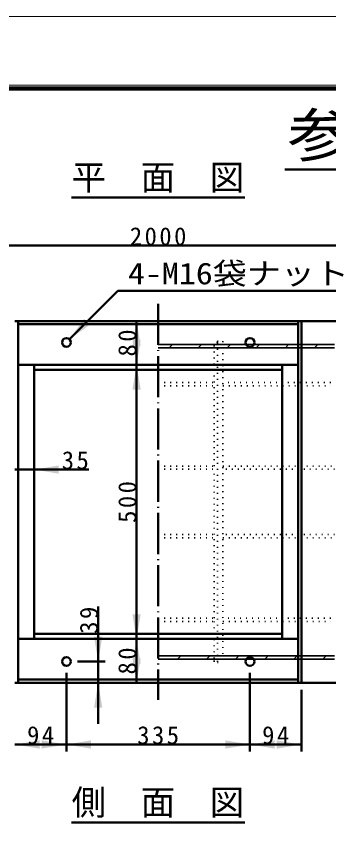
# Model space of a CAD drawing. Units: millimetres, scale not verified. Extents: x -2102 to 2102, y -1485 to 1485.
# Drawn here: x 752 to 1208, y 278 to 1485 of the extents above; entities that cross this region are included whole.
import ezdxf
from ezdxf.enums import TextEntityAlignment as Align

# ---------------------------------------------------------------- set-up
doc = ezdxf.new("R2010")
doc.units = ezdxf.units.MM
doc.header["$LTSCALE"] = 5
doc.linetypes.add('DOTTED', pattern=[1.75, 0.25, -1.5])
doc.linetypes.add('LONG_DASHED_DOTTED', pattern=[15.25, 12, -1.5, 0.25, -1.5])
doc.layers.add('0-0_V-nasSTD', color=7, linetype='Continuous', lineweight=35)
doc.layers.add('0-1_0', color=7, linetype='Continuous', lineweight=50)
doc.styles.add('ＭＳ ゴシック', font='')
doc.styles.get('ＭＳ ゴシック').set_extended_font_data('MS Gothic')

msp = doc.modelspace()

# ---------------------------------------------------------------- linework, layer by layer
at = {"layer": '0-0_V-nasSTD', "lineweight": 50}
for p, q in [((927.696, 1040.686), (927.696, 976.686)), ((750.046, 823.87), (778.046, 823.87)), ((927.696, 576.686), (927.696, 512.686))]:
    msp.add_line(p, q, dxfattribs=at)
at = {"layer": '0-0_V-nasSTD', "lineweight": 18}
for points in [[(-2102.5, -1485), (-2102.5, 1485), (2102.5, 1485), (2102.5, -1485)], [(-2002.5, -1385), (-2002.5, 1385), (2002.5, 1385), (2002.5, -1385)]]:
    msp.add_lwpolyline(points, close=True, dxfattribs=at)
at = {"layer": '0-0_V-nasSTD', "lineweight": 100}
msp.add_lwpolyline([(1997.5, -1380), (1997.5, 1380), (-1997.5, 1380)], dxfattribs=at)
at = {"layer": '0-0_V-nasSTD'}
for points in [[(829.771, 1014.012), (850.985, 1043.71), (859.47, 1035.225)], [(921.696, 1004.686), (927.696, 1040.686), (933.696, 1004.686)], [(921.696, 1012.686), (927.696, 976.686), (933.696, 1012.686)], [(921.696, 940.686), (927.696, 976.686), (933.696, 940.686)], [(778.046, 823.87), (814.046, 817.87), (814.046, 829.87)], [(921.696, 612.686), (927.696, 576.686), (933.696, 612.686)], [(865.646, 579.886), (871.646, 543.886), (877.646, 579.886)], [(921.696, 540.686), (927.696, 576.686), (933.696, 540.686)], [(921.696, 548.686), (927.696, 512.686), (933.696, 548.686)], [(865.646, 476.686), (871.646, 512.686), (877.646, 476.686)], [(750.046, 422.686), (786.046, 416.686), (786.046, 428.686)], [(789.246, 416.686), (789.246, 428.686), (825.246, 422.686)], [(825.246, 422.686), (861.246, 416.686), (861.246, 428.686)], [(1057.246, 416.686), (1057.246, 428.686), (1093.246, 422.686)], [(1093.246, 422.686), (1129.246, 416.686), (1129.246, 428.686)], [(1132.446, 416.686), (1132.446, 428.686), (1168.446, 422.686)]]:
    msp.add_solid(points, dxfattribs=at)
at = {"layer": '0-1_0'}
for p, q in [((1144.036, 1261.953), (1968.036, 1261.953)), ((832.843, 1220.686), (1085.649, 1220.686)), ((159.246, 1150.686), (1759.246, 1150.686)), ((829.771, 1014.012), (900.482, 1084.722)), ((900.482, 1084.722), (1230.482, 1084.722)), ((750.046, 1040.686), (1168.446, 1040.686)), ((754.846, 1040.686), (754.846, 512.686)), ((1163.646, 512.686), (1163.646, 1040.686)), ((1168.446, 1040.686), (1759.246, 1040.686)), ((1168.446, 512.686), (1168.446, 1040.686)), ((754.846, 1035.886), (1163.646, 1035.886)), ((754.846, 976.686), (1163.646, 976.686)), ((778.046, 976.686), (778.046, 576.686)), ((1140.446, 969.26), (778.046, 969.26)), ((927.696, 576.686), (927.696, 976.686)), ((1140.446, 576.686), (1140.446, 976.686)), ((858.046, 823.87), (778.046, 823.87)), ((871.646, 623.886), (871.646, 543.886)), ((778.046, 584.112), (1140.446, 584.112)), ((1163.646, 576.686), (754.846, 576.686)), ((881.646, 543.886), (841.646, 543.886)), ((871.646, 512.686), (871.646, 543.886)), ((825.246, 412.686), (825.246, 527.486)), ((1093.246, 412.686), (1093.246, 527.486)), ((750.046, 512.686), (1168.446, 512.686)), ((1163.646, 517.486), (754.846, 517.486)), ((871.646, 452.686), (871.646, 512.686)), ((1168.446, 512.686), (1759.246, 512.686)), ((1168.446, 412.686), (1168.446, 502.686)), ((750.046, 422.686), (825.246, 422.686)), ((825.246, 422.686), (1093.246, 422.686)), ((1093.246, 422.686), (1168.446, 422.686)), ((832.843, 308.686), (1085.649, 308.686))]:
    msp.add_line(p, q, dxfattribs=at)
at = {"layer": '0-1_0', "linetype": 'LONG_DASHED_DOTTED'}
msp.add_line((959.246, 1065.686), (959.246, 487.686), dxfattribs=at)
at = {"layer": '0-1_0', "lineweight": 35}
for p, q in [((1216.846, 1006.286), (959.246, 1006.286)), ((975.219, 1001.486), (980.019, 1006.286)), ((1017.645, 1001.486), (1022.445, 1006.286)), ((1060.072, 1001.486), (1064.872, 1006.286)), ((1102.498, 1001.486), (1107.298, 1006.286)), ((1144.925, 1001.486), (1149.725, 1006.286)), ((1187.351, 1001.486), (1192.151, 1006.286)), ((1216.846, 1001.486), (959.246, 1001.486)), ((1216.846, 551.886), (959.246, 551.886)), ((1216.846, 547.086), (959.246, 547.086)), ((987.509, 547.086), (992.309, 551.886)), ((1029.936, 547.086), (1034.736, 551.886)), ((1072.362, 547.086), (1077.162, 551.886)), ((1114.789, 547.086), (1119.589, 551.886)), ((1157.215, 547.086), (1162.015, 551.886)), ((1199.642, 547.086), (1204.442, 551.886))]:
    msp.add_line(p, q, dxfattribs=at)
at = {"layer": '0-1_0', "linetype": 'DOTTED', "lineweight": 35}
for p, q in [((1040.846, 1006.286), (1040.846, 1008.686)), ((1040.846, 951.05), (1040.846, 1006.686)), ((1045.646, 1011.086), (1053.646, 1011.086)), ((1045.646, 1011.086), (1045.646, 1008.686)), ((1045.646, 1008.686), (1045.646, 544.686)), ((1053.646, 1011.086), (1053.646, 542.286)), ((959.246, 951.05), (1045.646, 951.05)), ((959.246, 946.25), (1045.646, 946.25)), ((1040.846, 829.086), (1040.846, 946.186)), ((1211.246, 951.05), (1053.646, 951.05)), ((1053.646, 946.25), (1211.246, 946.25)), ((959.246, 829.086), (1045.646, 829.086)), ((959.246, 824.286), (1045.646, 824.286)), ((1040.846, 729.086), (1040.846, 824.286)), ((1053.646, 829.086), (1216.846, 829.086)), ((1216.846, 824.286), (1053.646, 824.286)), ((959.246, 729.086), (1045.646, 729.086)), ((959.246, 724.286), (1045.646, 724.286)), ((1040.846, 607.186), (1040.846, 724.286)), ((1216.846, 729.086), (1053.646, 729.086)), ((1053.646, 724.286), (1216.846, 724.286)), ((959.246, 607.123), (1045.646, 607.123)), ((1211.246, 607.123), (1053.646, 607.123)), ((959.246, 602.323), (1045.646, 602.323)), ((1040.846, 602.323), (1040.846, 546.686)), ((1053.646, 602.323), (1211.246, 602.323)), ((1040.846, 547.086), (1040.846, 544.686)), ((1045.646, 544.686), (1045.646, 542.286)), ((1045.646, 542.286), (1053.646, 542.286))]:
    msp.add_line(p, q, dxfattribs=at)
at = {"layer": '0-1_0'}
for centre in [(825.246, 1009.486), (1093.246, 1009.486), (825.246, 543.886), (1093.246, 543.886)]:
    msp.add_circle(centre, 6.4, dxfattribs=at)
at = {"layer": '0-1_0', "linetype": 'DOTTED', "lineweight": 35}
for centre, start, end in [((1043.246, 1008.686), 0, 180), ((1043.246, 544.686), 180, 0)]:
    msp.add_arc(centre, 2.4, start, end, dxfattribs=at)

# ---------------------------------------------------------------- texts
at = {"layer": '0-0_V-nasSTD', "style": 'ＭＳ ゴシック', "width": 1.15}
for s, height, p in [('参考重量\u30001,059kg', 62.32, (1148.036, 1261.953)), ('4-M16袋ナット', 31.67, (915.122, 1084.722))]:
    msp.add_text(s, height=height, dxfattribs=at).set_placement(p, align=Align.BOTTOM_LEFT)
at = {"layer": '0-0_V-nasSTD', "style": 'ＭＳ ゴシック'}
for s, p in [('平\u3000面\u3000図', (832.843, 1220.686)), ('側\u3000面\u3000図', (832.843, 308.686))]:
    msp.add_text(s, height=36.95, dxfattribs=at).set_placement(p, align=Align.BOTTOM_LEFT)
at = {"layer": '0-0_V-nasSTD', "char_height": 26.39, "attachment_point": 7, "style": 'ＭＳ ゴシック'}
for s, insert in [('\\T1.2;2000', (917.846, 1150.686)), ('\\T1.2;35', (818.446, 823.87)), ('\\T1.2;94', (767.846, 422.686)), ('\\T1.2;335', (928.646, 422.686)), ('\\T1.2;94', (1111.046, 422.686))]:
    msp.add_mtext(s, dxfattribs=dict(at, insert=insert))
at = {"layer": '0-0_V-nasSTD', "char_height": 26.39, "attachment_point": 7, "rotation": 90, "style": 'ＭＳ ゴシック'}
for s, insert in [('\\T1.2;80', (927.696, 988.886)), ('\\T1.2;500', (927.696, 746.086)), ('\\T1.2;39', (871.646, 584.286)), ('\\T1.2;80', (927.696, 524.886))]:
    msp.add_mtext(s, dxfattribs=dict(at, insert=insert))

doc.saveas('drawing.dxf')
